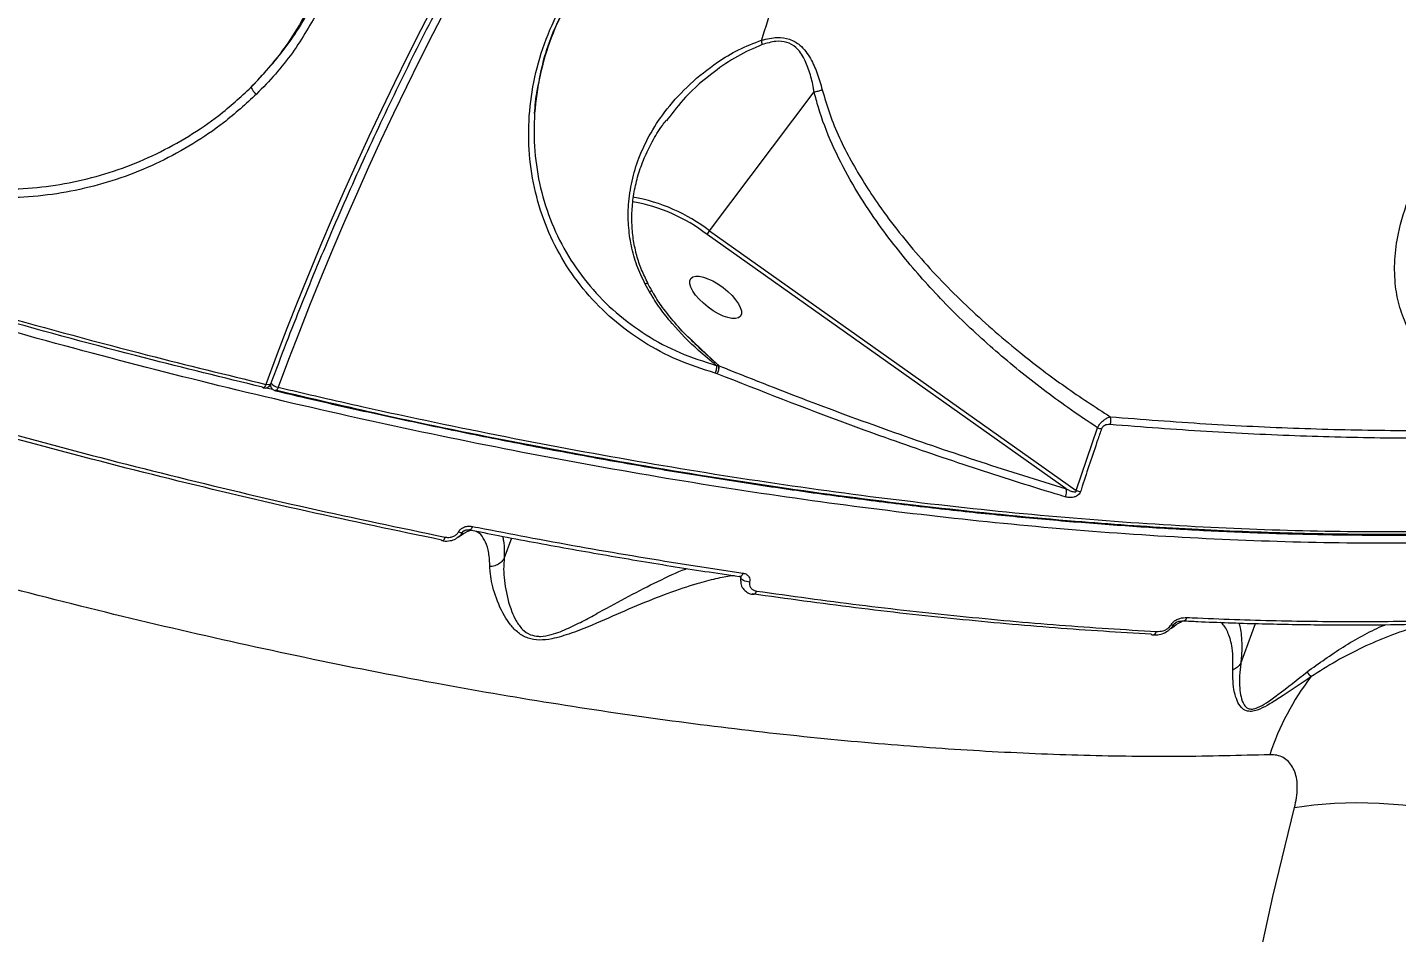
# Model space of a CAD drawing. Header units: millimetres. Extents: x -7151 to 6134, y -5040 to 5562.
# Drawn here: x -2718.5 to -2512.8, y -500.6 to -364.7 of the extents above; entities that cross this region are included whole.
import ezdxf

# ---------------------------------------------------------------- set-up
doc = ezdxf.new("R2010")
doc.units = ezdxf.units.MM
for name, color, linetype in [('DIKOM_ОБЪЕКТ', 7, 'Continuous'), ('DIKOM_РАЗМЕР_ЗОНА', 7, 'Continuous'), ('DIKOM_РАЗМЕР_ОБЪЕКТА', 7, 'Continuous')]:
    doc.layers.add(name, color=color, linetype=linetype)
doc.styles.add('style1', font='arial.ttf', dxfattribs={"width": 0.8})
doc.dimstyles.new('1-50', dxfattribs={"dimtxt": 300, "dimasz": 200, "dimexe": 100, "dimexo": 0, "dimgap": 100, "dimtad": 1, "dimtxsty": 'style1', "dimcen": 200, "dimclrd": 7, "dimclre": 7, "dimclrt": 7, "dimadec": 1, "dimazin": 2, "dimtfac": 1, "dimtmove": 0, "dimatfit": 2, "dimfxl": 0, "dimlwd": 25, "dimlwe": 18, "dimarcsym": 0})

# ---------------------------------------------------------------- blocks, each defined once
blk = doc.blocks.new('*D0')
at = {"layer": 'Defpoints', "color": 0, "transparency": 16777216}
for p in [(4133.55, 168.74), (-4567.47, -1241.13), (4133.55, -4153.12)]:
    blk.add_point(p, dxfattribs=at)
at = {"layer": 'DIKOM_РАЗМЕР_ОБЪЕКТА', "color": 7, "lineweight": 18, "transparency": 16777216}
for p, q in [((4133.55, 168.74), (4133.55, -4253.12)), ((-4567.47, -1241.13), (-4567.47, -4253.12))]:
    blk.add_line(p, q, dxfattribs=at)
at = {"layer": 'DIKOM_РАЗМЕР_ОБЪЕКТА', "color": 7, "lineweight": 25, "transparency": 16777216}
blk.add_line((-4367.47, -4153.12), (3933.55, -4153.12), dxfattribs=at)
at = {"layer": 'DIKOM_РАЗМЕР_ОБЪЕКТА', "color": 7, "transparency": 16777216}
for points in [[(-4367.47, -4119.79), (-4367.47, -4186.45), (-4567.47, -4153.12)], [(3933.55, -4119.79), (3933.55, -4186.45), (4133.55, -4153.12)]]:
    blk.add_solid(points, dxfattribs=at)
at = {"layer": 'DIKOM_РАЗМЕР_ОБЪЕКТА', "color": 7, "transparency": 16777216, "insert": (150.61, -3899.95), "char_height": 300, "attachment_point": 5, "style": 'style1'}
blk.add_mtext('8700', dxfattribs=at)
blk = doc.blocks.new('*D1')
at = {"layer": 'Defpoints', "color": 0, "transparency": 16777216}
for p in [(-2392.45, 3674.75), (-6010.84, -1738.88), (-3202.89, -1738.88)]:
    blk.add_point(p, dxfattribs=at)
at = {"layer": 'DIKOM_РАЗМЕР_ОБЪЕКТА', "color": 7, "lineweight": 18, "transparency": 16777216}
for p, q in [((-2392.45, 3674.75), (-6110.84, 3674.75)), ((-3202.89, -1738.88), (-6110.84, -1738.88))]:
    blk.add_line(p, q, dxfattribs=at)
at = {"layer": 'DIKOM_РАЗМЕР_ОБЪЕКТА', "color": 7, "lineweight": 25, "transparency": 16777216}
blk.add_line((-6010.84, 3474.75), (-6010.84, -1538.88), dxfattribs=at)
at = {"layer": 'DIKOM_РАЗМЕР_ОБЪЕКТА', "color": 7, "transparency": 16777216}
for points in [[(-6044.18, 3474.75), (-5977.51, 3474.75), (-6010.84, 3674.75)], [(-6044.18, -1538.88), (-5977.51, -1538.88), (-6010.84, -1738.88)]]:
    blk.add_solid(points, dxfattribs=at)
at = {"layer": 'DIKOM_РАЗМЕР_ОБЪЕКТА', "color": 7, "transparency": 16777216, "insert": (-6264.01, 967.94), "char_height": 300, "attachment_point": 5, "rotation": 90, "style": 'style1'}
blk.add_mtext('5400', dxfattribs=at)
blk = doc.blocks.new('*D3')
at = {"layer": 'Defpoints', "color": 0, "transparency": 16777216}
for p in [(6133.55, 253.24), (-5802.46, -2467.19), (6133.55, -4939.78)]:
    blk.add_point(p, dxfattribs=at)
at = {"layer": 'DIKOM_РАЗМЕР_ЗОНА', "color": 7, "lineweight": 18, "transparency": 16777216}
for p, q in [((6133.55, 253.24), (6133.55, -5039.78)), ((-5802.46, -2467.19), (-5802.46, -5039.78))]:
    blk.add_line(p, q, dxfattribs=at)
at = {"layer": 'DIKOM_РАЗМЕР_ЗОНА', "color": 7, "lineweight": 25, "transparency": 16777216}
blk.add_line((-5602.46, -4939.78), (5933.55, -4939.78), dxfattribs=at)
at = {"layer": 'DIKOM_РАЗМЕР_ЗОНА', "color": 7, "transparency": 16777216}
for points in [[(-5602.46, -4906.44), (-5602.46, -4973.11), (-5802.46, -4939.78)], [(5933.55, -4906.44), (5933.55, -4973.11), (6133.55, -4939.78)]]:
    blk.add_solid(points, dxfattribs=at)
at = {"layer": 'DIKOM_РАЗМЕР_ЗОНА', "color": 7, "transparency": 16777216, "insert": (186.61, -4686.61), "char_height": 300, "attachment_point": 5, "style": 'style1'}
blk.add_mtext('11950', dxfattribs=at)

msp = doc.modelspace()

# ---------------------------------------------------------------- linework, layer by layer
at = {"layer": 'DIKOM_ОБЪЕКТ', "color": 7, "linetype": 'Continuous', "lineweight": 15}
for p, q in [((-2616.061, -395.232), (-2600.343, -374.391)), ((-2622.358, -378.507), (-2622.546, -378.736)), ((-2562.508, -433.958), (-2616.427, -395.783)), ((-2616.061, -395.232), (-2560.956, -434.245)), ((-2625.071, -404.413), (-2625.718, -403.242)), ((-2619.337, -411.103), (-2614.651, -415.499)), ((-2615.556, -414.678), (-2614.679, -415.479)), ((-2615.044, -415.455), (-2614.679, -415.479)), ((-2614.679, -415.479), (-2614.651, -415.499)), ((-2614.931, -416.7), (-2615.227, -416.597)), ((-2614.892, -416.716), (-2614.931, -416.7)), ((-2682.659, -418.808), (-2681.682, -419.033)), ((-2682.053, -418.386), (-2681.953, -418.648)), ((-2560.956, -434.245), (-2557.786, -424.806)), ((-2652.847, -440.223), (-2653.164, -440.489)), ((-2646.908, -444.417), (-2645.772, -441.354)), ((-2611.524, -447.148), (-2611.533, -447.146)), ((-2611.377, -447.789), (-2611.365, -447.316)), ((-2611.365, -447.316), (-2611.366, -447.246)), ((-2609.499, -449.838), (-2609.578, -449.813)), ((-2545.959, -454.032), (-2546.366, -454.377)), ((-2536.262, -460.177), (-2534.044, -454.195))]:
    msp.add_line(p, q, dxfattribs=at)
at = {"layer": 'DIKOM_ОБЪЕКТ', "color": 7, "linetype": 'Continuous', "lineweight": 15, "flags": 128}
for points in [[(-2682.716, -418.292), (-2682.782, -418.453), (-2682.852, -418.591), (-2682.923, -418.7), (-2682.992, -418.777), (-2683.058, -418.818), (-2683.114, -418.822)], [(-2681.945, -418.199), (-2681.958, -418.224), (-2682.014, -418.281), (-2682.105, -418.32), (-2682.226, -418.341), (-2682.372, -418.344), (-2682.537, -418.327), (-2682.716, -418.292)], [(-2681.249, -419.265), (-2681.252, -419.264), (-2681.257, -419.262)], [(-2680.849, -418.735), (-2680.914, -418.896), (-2680.985, -419.033), (-2681.056, -419.143), (-2681.126, -419.219), (-2681.192, -419.26), (-2681.249, -419.265)], [(-2651.675, -439.616), (-2651.742, -439.777), (-2651.817, -439.913), (-2651.896, -440.021), (-2651.976, -440.095), (-2652.054, -440.133), (-2652.121, -440.136)], [(-2656.311, -441.664), (-2656.256, -441.722), (-2656.202, -441.746)], [(-2656.202, -441.746), (-2656.192, -441.747), (-2656.122, -441.738), (-2656.047, -441.694), (-2655.972, -441.618), (-2655.897, -441.511), (-2655.827, -441.379), (-2655.762, -441.225)], [(-2611.023, -446.636), (-2611.093, -446.797), (-2611.173, -446.933), (-2611.261, -447.039), (-2611.353, -447.112), (-2611.446, -447.148), (-2611.524, -447.148)], [(-2610.03, -447.961), (-2610.261, -447.949), (-2610.499, -447.909), (-2610.731, -447.844), (-2610.942, -447.758), (-2611.12, -447.656), (-2611.255, -447.544), (-2611.338, -447.428), (-2611.365, -447.316)], [(-2609.005, -449.325), (-2609.072, -449.478), (-2609.148, -449.61), (-2609.232, -449.715), (-2609.32, -449.789), (-2609.41, -449.831), (-2609.498, -449.838), (-2609.499, -449.838)], [(-2528.16, -481.829), (-2525.269, -481.4), (-2522.169, -481.142), (-2518.886, -481.057), (-2515.451, -481.146), (-2511.895, -481.407), (-2508.251, -481.839), (-2504.552, -482.437), (-2500.832, -483.197), (-2497.124, -484.11), (-2493.463, -485.17), (-2489.881, -486.365), (-2486.412, -487.686), (-2483.086, -489.12), (-2479.935, -490.654), (-2476.987, -492.274)], [(-2543.637, -666.624), (-2544.704, -653.742), (-2545.437, -640.781), (-2545.835, -627.75), (-2545.897, -614.656), (-2545.623, -601.506), (-2545.015, -588.306), (-2544.072, -575.066), (-2542.794, -561.791), (-2541.183, -548.489), (-2539.239, -535.167), (-2536.963, -521.833), (-2534.357, -508.493), (-2531.422, -495.156), (-2528.16, -481.829)]]:
    msp.add_lwpolyline(points, dxfattribs=at)
at = {"layer": 'DIKOM_ОБЪЕКТ', "color": 7, "linetype": 'Continuous', "lineweight": 15}
for centre, radius, start, end in [((-2226.365, -586.385), 486.325, 126.17356, 159.77919), ((-2225.726, -586.431), 485.035, 126.17965, 159.77297), ((-2515.08, -393.418), 96.925, 157.24024, 163.95696), ((-2612.131, -367.379), 3.971, 1.12366, 10.8396), ((-2682.546, -372.615), 2.632, 204.52597, 233.41424), ((-2632.347, -416.646), 26.903, 52.7453, 79.75943), ((-2632.109, -416.288), 25.814, 52.59154, 79.84254), ((-2612.431, -398.04), 4.589, 142.27458, 150.54562), ((-2624.712, -404.953), 0.649, 86.95614, 123.63185), ((-2616.151, -415.812), 1.51, 323.96225, 12.73504), ((-2616.16, -415.833), 1.545, 325.11521, 12.46085), ((-2683.071, -418.694), 0.135, 190.66356, 251.77839), ((-2682.882, -417.85), 1, 256.6048, 339.5514), ((-2681.226, -418.37), 0.779, 176.90535, 200.88854), ((-2681.019, -418.291), 1, 200.87656, 230.81546), ((-2680.589, -417.06), 1.695, 216.54692, 261.17513), ((-2681.019, -418.291), 1, 230.81546, 256.71656), ((-2557.403, -423.732), 1.639, 338.61116, 20.31136), ((-2557.021, -422.837), 2.112, 248.74501, 266.40189), ((-2563.768, -434.469), 1.36, 328.44304, 22.05719), ((-2560.232, -432.235), 2.137, 250.17596, 267.74104), ((-2653.409, -439.743), 0.785, 242.91875, 288.12719), ((-2546.554, -453.881), 0.531, 251.34314, 290.75467), ((-2544.967, -453.155), 0.637, 274.94831, 348.65519), ((-2549.458, -455.519), 0.387, 229.71254, 266.75684), ((-2549.564, -455.261), 0.65, 277.4701, 348.10223), ((-2494.29, -486.335), 39.623, 142.46375, 161.68691), ((-2517.009, -454.765), 11.441, 215.73957, 220.49158)]:
    msp.add_arc(centre, radius, start, end, dxfattribs=at)
msp.add_ellipse((-2615.141, -405.236), major_axis=(-3.718, 2.823), ratio=0.396969, dxfattribs=at)
for points, knots in [([(-3150.008, -110.543), (-3150.021, -111.425), (-3150.081, -115.361), (-3148.929, -122.738), (-3146.561, -132.635), (-3142.857, -142.967), (-3137.895, -153.678), (-3131.632, -164.75), (-3124.209, -175.935), (-3115.684, -187.194), (-3106.127, -198.485), (-3095.385, -209.992), (-3083.444, -221.682), (-3070.317, -233.52), (-3056.458, -245.106), (-3041.977, -256.405), (-3026.992, -267.387), (-3011.084, -278.37), (-2994.269, -289.315), (-2976.58, -300.188), (-2958.157, -310.894), (-2939.042, -321.398), (-2919.292, -331.667), (-2898.835, -341.729), (-2877.713, -351.541), (-2855.985, -361.061), (-2834.129, -370.08), (-2812.224, -378.578), (-2790.347, -386.549), (-2768.141, -394.121), (-2745.671, -401.254), (-2723.013, -407.898), (-2701.995, -413.591), (-2688.627, -416.85), (-2682.716, -418.292)], [0, 0, 0, 0, 0.0092133, 0.0411392, 0.0730895, 0.1050153, 0.1378682, 0.170748, 0.2036013, 0.2355268, 0.2674773, 0.2994029, 0.3322563, 0.365136, 0.397989, 0.4287655, 0.4595636, 0.4903396, 0.5219437, 0.5535714, 0.5851752, 0.6171011, 0.6490516, 0.6809773, 0.7138302, 0.7467104, 0.7795634, 0.8114894, 0.8434397, 0.8753658, 0.9082187, 0.9410987, 0.9739518, 1, 1, 1, 1]), ([(-2683.204, -418.719), (-2689.102, -417.281), (-2702.315, -414.06), (-2723.052, -408.443), (-2745.335, -401.912), (-2767.679, -394.833), (-2789.976, -387.254), (-2812.124, -379.204), (-2834.05, -370.707), (-2855.714, -361.766), (-2877.085, -352.406), (-2898.099, -342.659), (-2918.659, -332.572), (-2938.668, -322.19), (-2957.822, -311.675), (-2976.1, -301.051), (-2993.518, -290.349), (-3010.26, -279.466), (-3026.256, -268.45), (-3041.435, -257.35), (-3055.928, -246.053), (-3069.657, -234.574), (-3082.572, -222.932), (-3094.476, -211.305), (-3105.303, -199.751), (-3115.043, -188.314), (-3123.498, -177.062), (-3128.897, -169.259), (-3131.135, -165.281), (-3131.339, -164.918)], [0, 0, 0, 0, 0.0313117, 0.0701509, 0.1091132, 0.1481378, 0.1871616, 0.2261238, 0.2649637, 0.303803, 0.3427656, 0.38179, 0.4208145, 0.4597761, 0.4986159, 0.5360237, 0.5735412, 0.6111143, 0.6486878, 0.6862052, 0.7236128, 0.7624525, 0.8014144, 0.8404387, 0.879463, 0.9184249, 0.9572645, 0.9961041, 1, 1, 1, 1]), ([(-2448.126, -436.559), (-2450.938, -437.058), (-2458.511, -438.404), (-2471.612, -440.08), (-2487.595, -441.425), (-2504.567, -442.134), (-2522.494, -442.19), (-2541.34, -441.573), (-2560.69, -440.297), (-2580.464, -438.382), (-2600.577, -435.861), (-2621.357, -432.694), (-2642.759, -428.863), (-2664.721, -424.367), (-2686.763, -419.303), (-2708.803, -413.702), (-2730.768, -407.608), (-2753.015, -400.919), (-2775.478, -393.635), (-2798.082, -385.765), (-2820.329, -377.485), (-2842.151, -368.831), (-2863.492, -359.849), (-2884.698, -350.393), (-2905.69, -340.476), (-2926.386, -330.121), (-2946.331, -319.557), (-2965.475, -308.825), (-2983.785, -297.969), (-3001.56, -286.812), (-3018.713, -275.38), (-3035.168, -263.707), (-3049.91, -252.545), (-3063.05, -241.94), (-3074.721, -231.922), (-3085.683, -221.874), (-3095.894, -211.825), (-3105.249, -201.883), (-3113.705, -192.095), (-3120.533, -183.478), (-3124.338, -178.133), (-3125.888, -175.957)], [0, 0, 0, 0, 0.0156522, 0.0421682, 0.0687045, 0.0952202, 0.1225061, 0.1498144, 0.1771005, 0.2036164, 0.230153, 0.2566688, 0.2839545, 0.311263, 0.3385492, 0.3650648, 0.3916015, 0.4181172, 0.4454031, 0.4727116, 0.4999978, 0.5265133, 0.5530497, 0.5795656, 0.6068517, 0.6341601, 0.661446, 0.6879619, 0.714498, 0.7410141, 0.7683001, 0.7956085, 0.8228944, 0.8459723, 0.8690777, 0.8921826, 0.9155067, 0.9388307, 0.961564, 0.9843488, 1, 1, 1, 1]), ([(-2681.945, -418.199), (-2681.169, -416.142), (-2678.916, -410.171), (-2674.973, -400.39), (-2670.026, -388.906), (-2664.801, -377.57), (-2659.305, -366.387), (-2653.54, -355.363), (-2647.508, -344.504), (-2641.215, -333.815), (-2634.662, -323.303), (-2627.854, -312.974), (-2620.795, -302.832), (-2613.486, -292.884), (-2605.935, -283.135), (-2598.143, -273.59), (-2590.116, -264.255), (-2581.857, -255.134), (-2573.372, -246.232), (-2564.664, -237.555), (-2555.739, -229.107), (-2546.602, -220.893), (-2537.257, -212.916), (-2527.707, -205.185), (-2519.546, -198.9), (-2514.542, -195.229), (-2512.842, -193.981)], [0, 0, 0, 0, 0.0228188, 0.0662175, 0.1096179, 0.1530175, 0.1964183, 0.2398188, 0.2832198, 0.3266209, 0.3700228, 0.4134242, 0.4568261, 0.5002287, 0.5436304, 0.5870331, 0.6304356, 0.6738387, 0.717242, 0.7606448, 0.8040475, 0.8474509, 0.890855, 0.9342582, 0.9776609, 1, 1, 1, 1]), ([(-2531.907, -473.885), (-2536.425, -474.01), (-2545.468, -474.258), (-2559.731, -474.064), (-2574.457, -473.457), (-2589.869, -472.381), (-2605.948, -470.822), (-2622.679, -468.763), (-2639.795, -466.231), (-2657.83, -463.133), (-2676.803, -459.405), (-2696.702, -455.001), (-2716.866, -450.055), (-2737.2, -444.593), (-2757.609, -438.637), (-2778.008, -432.208), (-2798.359, -425.308), (-2818.632, -417.958), (-2838.784, -410.179), (-2858.723, -402.005), (-2878.353, -393.475), (-2897.595, -384.617), (-2916.409, -375.442), (-2934.773, -365.971), (-2952.648, -356.228), (-2969.953, -346.259), (-2986.604, -336.11), (-3002.839, -325.619), (-3018.566, -314.799), (-3033.706, -303.676), (-3047.942, -292.471), (-3061.183, -281.224), (-3073.491, -269.967), (-3080.783, -262.51), (-3084.427, -258.784)], [0, 0, 0, 0, 0.0277667, 0.0555666, 0.0833664, 0.1111325, 0.1400378, 0.1689802, 0.1979227, 0.2268279, 0.2586376, 0.2905484, 0.32251, 0.3544717, 0.3863824, 0.4181915, 0.4498956, 0.4816999, 0.5135555, 0.5454109, 0.5772155, 0.6089191, 0.6405476, 0.6722757, 0.7040553, 0.7358346, 0.7675629, 0.7991909, 0.8325938, 0.8660264, 0.8994296, 0.9329429, 0.9664863, 1, 1, 1, 1]), ([(-2675.762, -360.796), (-2676.591, -362.363), (-2678.221, -365.445), (-2681.312, -369.782), (-2683.727, -372.394), (-2684.941, -373.708)], [0, 0, 0, 0, 0.339536, 0.6677526, 1, 1, 1, 1]), ([(-2684.941, -373.708), (-2683.148, -371.781), (-2680.431, -368.863), (-2677.507, -364.529), (-2676.269, -362.236), (-2675.65, -361.09)], [0, 0, 0, 0, 0.49281, 0.7463995, 1, 1, 1, 1]), ([(-2674.641, -361.863), (-2675.92, -364.12), (-2677.858, -367.539), (-2681.229, -371.751), (-2683.153, -373.736), (-2684.115, -374.729)], [0, 0, 0, 0, 0.4927565, 0.7463671, 1, 1, 1, 1]), ([(-2615.227, -416.597), (-2617.119, -415.996), (-2620.901, -414.793), (-2626.047, -412.029), (-2630.685, -408.621), (-2634.703, -404.568), (-2638.026, -399.965), (-2640.587, -394.905), (-2642.339, -389.488), (-2643.241, -383.818), (-2643.277, -378.013), (-2642.428, -372.189), (-2640.777, -366.423), (-2638.977, -362.748), (-2638.076, -360.909)], [0, 0, 0, 0, 0.0836216, 0.1671687, 0.2504171, 0.3338537, 0.4173037, 0.5004893, 0.5837393, 0.6671387, 0.7504579, 0.833397, 0.9166297, 1, 1, 1, 1]), ([(-2637.356, -360.799), (-2638.242, -362.607), (-2640.008, -366.212), (-2641.633, -371.871), (-2642.473, -377.588), (-2642.445, -383.281), (-2641.569, -388.845), (-2639.864, -394.158), (-2637.364, -399.125), (-2634.115, -403.642), (-2630.191, -407.62), (-2625.648, -410.967), (-2620.609, -413.682), (-2616.9, -414.864), (-2615.044, -415.455)], [0, 0, 0, 0, 0.0835784, 0.1666536, 0.2497524, 0.3333305, 0.4162595, 0.4997988, 0.5830084, 0.6660828, 0.7497725, 0.8327862, 0.9162909, 1, 1, 1, 1]), ([(-2641.747, -373.237), (-2641.557, -372.241), (-2641.081, -369.749), (-2639.728, -365.596), (-2638.231, -362.55), (-2637.44, -360.94)], [0, 0, 0, 0, 0.2389177, 0.5977383, 1, 1, 1, 1]), ([(-2625.718, -403.242), (-2626.16, -402.321), (-2627.057, -400.454), (-2627.871, -397.466), (-2628.294, -394.394), (-2628.283, -391.135), (-2627.781, -387.743), (-2626.677, -384.11), (-2624.928, -380.456), (-2622.374, -376.702), (-2619.044, -373.105), (-2615.357, -370.19), (-2611.721, -367.957), (-2609.401, -367.076), (-2608.231, -366.632)], [0, 0, 0, 0, 0.063795, 0.129338, 0.1956917, 0.2634235, 0.3422585, 0.4227056, 0.5170751, 0.6134018, 0.7254014, 0.8400004, 0.9193162, 1, 1, 1, 1]), ([(-2608.16, -367.301), (-2609.413, -367.846), (-2611.949, -368.951), (-2615.822, -371.645), (-2619.467, -374.74), (-2621.492, -377.378), (-2622.358, -378.507)], [0, 0, 0, 0, 0.2214944, 0.4483258, 0.7640971, 1, 1, 1, 1]), ([(-2608.231, -366.632), (-2607.447, -366.443), (-2606.021, -366.1), (-2603.985, -366.377), (-2602.194, -367.441), (-2600.858, -369.291), (-2599.84, -371.608), (-2599.367, -373.245), (-2599.128, -374.072)], [0, 0, 0, 0, 0.1672541, 0.3043334, 0.4416816, 0.6370376, 0.8167263, 1, 1, 1, 1]), ([(-2600.336, -374.387), (-2600.336, -374.385), (-2600.384, -374.208), (-2600.525, -373.247), (-2600.963, -371.547), (-2601.742, -369.422), (-2602.858, -367.755), (-2604.408, -366.855), (-2606.221, -366.712), (-2607.468, -367.091), (-2608.16, -367.301)], [0, 0, 0, 0, 0.0002746, 0.0414526, 0.224296, 0.4065807, 0.584999, 0.712496, 0.8404632, 1, 1, 1, 1]), ([(-2511.182, -409.799), (-2511.605, -408.794), (-2512.453, -406.783), (-2513.115, -403.323), (-2513.215, -399.574), (-2512.585, -395.006), (-2511.009, -390.011), (-2508.333, -384.708), (-2504.915, -379.722), (-2501.685, -376.242), (-2499.146, -374.121), (-2497.441, -372.965), (-2495.682, -372.155), (-2494.02, -372.009), (-2492.546, -372.65), (-2491.385, -374.202), (-2490.445, -376.432), (-2489.648, -379.179), (-2488.888, -382.338), (-2488.403, -384.756), (-2488.161, -385.965)], [0, 0, 0, 0, 0.0482045, 0.0964653, 0.1564816, 0.2165951, 0.3050921, 0.3937412, 0.4869549, 0.5799875, 0.6113394, 0.6426252, 0.6797828, 0.7100236, 0.7402865, 0.7862496, 0.8340975, 0.8820757, 0.9410319, 1, 1, 1, 1]), ([(-2736.868, -386.894), (-2735.099, -387.358), (-2731.555, -388.287), (-2726.063, -388.948), (-2720.525, -389.07), (-2714.993, -388.578), (-2709.54, -387.522), (-2704.219, -385.912), (-2699.1, -383.757), (-2694.251, -381.096), (-2689.416, -377.815), (-2686.515, -375.153), (-2684.941, -373.708)], [0, 0, 0, 0, 0.09776816, 0.19585716, 0.29363043, 0.39146015, 0.48959874, 0.58742953, 0.68589928, 0.78468169, 0.88315815, 1, 1, 1, 1]), ([(-2642.331, -377.626), (-2642.246, -376.485), (-2642.137, -375.026), (-2641.816, -373.557), (-2641.747, -373.237)], [0, 0, 0, 0, 0.781966, 1, 1, 1, 1]), ([(-2600.336, -374.387), (-2600.13, -374.349), (-2599.752, -374.28), (-2599.346, -374.154), (-2599.159, -374.084), (-2599.128, -374.072)], [0, 0, 0, 0, 0.4995537, 0.9158552, 1, 1, 1, 1]), ([(-2599.128, -374.072), (-2598.772, -375.282), (-2597.698, -378.941), (-2594.915, -384.811), (-2590.31, -392.121), (-2584.368, -399.574), (-2577.114, -407.006), (-2569.791, -413.318), (-2562.696, -418.711), (-2558.143, -421.679), (-2555.867, -423.163)], [0, 0, 0, 0, 0.0588106, 0.1777217, 0.2968171, 0.4509469, 0.605621, 0.7600414, 0.8800172, 1, 1, 1, 1]), ([(-2684.115, -374.729), (-2685.722, -376.201), (-2688.685, -378.914), (-2693.623, -382.256), (-2698.574, -384.965), (-2703.803, -387.159), (-2709.239, -388.797), (-2714.811, -389.869), (-2720.463, -390.366), (-2726.122, -390.238), (-2731.735, -389.56), (-2735.357, -388.609), (-2737.165, -388.135)], [0, 0, 0, 0, 0.1166806, 0.2150872, 0.3137997, 0.4121984, 0.5100648, 0.6082297, 0.7060867, 0.8039528, 0.902139, 1, 1, 1, 1]), ([(-2600.343, -374.391), (-2600.342, -374.39), (-2600.341, -374.388), (-2600.338, -374.387), (-2600.337, -374.387), (-2600.336, -374.387)], [0, 0, 0, 0, 0.44206341, 0.82764141, 1, 1, 1, 1]), ([(-2557.786, -424.806), (-2559.272, -423.81), (-2563.303, -421.109), (-2569.607, -416.315), (-2576.545, -410.312), (-2582.989, -403.837), (-2588.001, -397.909), (-2591.953, -392.472), (-2595, -387.63), (-2597.723, -382.293), (-2599.443, -377.834), (-2600.14, -375.169), (-2600.343, -374.391)], [0, 0, 0, 0, 0.0783326, 0.21259213, 0.34726501, 0.48179306, 0.61584858, 0.69166574, 0.78207119, 0.87261942, 0.962813, 1, 1, 1, 1]), ([(-2625.303, -403.124), (-2625.639, -402.449), (-2626.317, -401.087), (-2627.029, -398.933), (-2627.512, -396.68), (-2627.746, -394.328), (-2627.717, -391.874), (-2627.408, -389.361), (-2626.807, -386.826), (-2625.904, -384.306), (-2624.679, -381.823), (-2623.564, -379.94), (-2622.775, -378.937), (-2622.586, -378.697)], [0, 0, 0, 0, 0.0822993, 0.1659701, 0.250389, 0.3406789, 0.4348963, 0.5336732, 0.636424, 0.7420623, 0.8505565, 0.964125, 1, 1, 1, 1]), ([(-2681.254, -419.25), (-2679.76, -419.606), (-2674.654, -420.823), (-2665.995, -422.753), (-2655.302, -425.038), (-2644.717, -427.164), (-2634.257, -429.137), (-2623.922, -430.956), (-2613.709, -432.622), (-2603.613, -434.135), (-2593.63, -435.497), (-2583.759, -436.708), (-2573.996, -437.768), (-2564.339, -438.678), (-2554.785, -439.436), (-2545.342, -440.043), (-2536.041, -440.496), (-2526.921, -440.793), (-2518.006, -440.932), (-2509.301, -440.914), (-2500.803, -440.74), (-2492.506, -440.409), (-2484.409, -439.922), (-2476.51, -439.278), (-2468.805, -438.478), (-2461.293, -437.521), (-2453.971, -436.405), (-2446.844, -435.132), (-2439.925, -433.704), (-2433.246, -432.126), (-2426.831, -430.402), (-2420.687, -428.536), (-2414.812, -426.527), (-2409.201, -424.374), (-2403.853, -422.076), (-2398.766, -419.634), (-2393.939, -417.046), (-2389.372, -414.312), (-2385.065, -411.43), (-2381.013, -408.401), (-2377.239, -405.226), (-2374.052, -402.26), (-2372.253, -400.295), (-2371.511, -399.485)], [0, 0, 0, 0, 0.0104062, 0.0355448, 0.0606914, 0.0857207, 0.1106359, 0.1354631, 0.1602326, 0.1849721, 0.2097095, 0.2344677, 0.259272, 0.2841492, 0.3091281, 0.3342378, 0.3594032, 0.384486, 0.4094462, 0.4343116, 0.4591106, 0.4838725, 0.5086249, 0.533392, 0.5581979, 0.583069, 0.6080341, 0.6331212, 0.6583094, 0.6834666, 0.7084851, 0.7333998, 0.7582376, 0.783027, 0.8077944, 0.8325661, 0.8573618, 0.8822054, 0.9071223, 0.9321389, 0.9572646, 0.9823701, 1, 1, 1, 1]), ([(-2680.849, -418.735), (-2676.593, -419.721), (-2665.129, -422.379), (-2646.657, -426.232), (-2625.578, -430.132), (-2604.691, -433.451), (-2584.074, -436.164), (-2563.808, -438.243), (-2544.338, -439.643), (-2525.714, -440.375), (-2507.963, -440.464), (-2490.796, -439.913), (-2474.3, -438.695), (-2458.55, -436.798), (-2443.892, -434.264), (-2430.352, -431.117), (-2417.928, -427.393), (-2406.416, -423.032), (-2395.909, -418.017), (-2386.42, -412.371), (-2378.338, -406.141), (-2373.352, -401.726), (-2371.401, -399.281), (-2371.344, -399.209)], [0, 0, 0, 0, 0.0296845, 0.0799694, 0.1302935, 0.1805783, 0.2323246, 0.2841121, 0.3358575, 0.3861424, 0.4364665, 0.4867516, 0.5384968, 0.5902852, 0.6420306, 0.6923148, 0.7426384, 0.7929228, 0.8446674, 0.8964547, 0.9482, 0.9984847, 1, 1, 1, 1]), ([(-2625.338, -403.141), (-2625.35, -403.132), (-2625.375, -403.112), (-2625.56, -403.178), (-2625.696, -403.233), (-2625.718, -403.242)], [0, 0, 0, 0, 0.4248738, 0.9074587, 1, 1, 1, 1]), ([(-2624.67, -404.299), (-2624.819, -404.047), (-2625.047, -403.664), (-2625.243, -403.263), (-2625.311, -403.125)], [0, 0, 0, 0, 0.657144, 1, 1, 1, 1]), ([(-2615.044, -415.455), (-2615.938, -414.717), (-2618.297, -412.772), (-2621.127, -409.887), (-2623.545, -406.892), (-2624.563, -405.239), (-2625.071, -404.413)], [0, 0, 0, 0, 0.2319346, 0.6115042, 0.8058703, 1, 1, 1, 1]), ([(-2618.095, -412.297), (-2618.395, -412.026), (-2619.523, -411.004), (-2621.22, -409.162), (-2623.026, -406.887), (-2624.148, -405.287), (-2624.59, -404.433), (-2624.66, -404.298)], [0, 0, 0, 0, 0.1166186, 0.43908, 0.7207599, 0.9556461, 1, 1, 1, 1]), ([(-2619.278, -411.166), (-2618.382, -412.035), (-2617.156, -413.223), (-2615.895, -414.37), (-2615.556, -414.678)], [0, 0, 0, 0, 0.73130294, 1, 1, 1, 1]), ([(-2615.044, -415.455), (-2615.031, -415.535), (-2615.005, -415.699), (-2615.033, -416.005), (-2615.105, -416.32), (-2615.187, -416.506), (-2615.227, -416.597)], [0, 0, 0, 0, 0.2436533, 0.4999999, 0.7562865, 1, 1, 1, 1]), ([(-2562.609, -435.18), (-2563.116, -435.028), (-2565.652, -434.263), (-2572.287, -432.205), (-2582.618, -428.798), (-2597.447, -423.57), (-2608.307, -419.303), (-2614.892, -416.716)], [0, 0, 0, 0, 0.0299897, 0.1499533, 0.3900673, 0.630187, 1, 1, 1, 1]), ([(-2614.651, -415.499), (-2610.218, -417.258), (-2601.353, -420.776), (-2588.236, -425.565), (-2575.251, -430.02), (-2566.755, -432.645), (-2562.508, -433.958)], [0, 0, 0, 0, 0.249269, 0.4985389, 0.7492702, 1, 1, 1, 1]), ([(-2681.256, -419.131), (-2675.921, -420.382), (-2663.38, -423.323), (-2643.936, -427.277), (-2622.756, -431.121), (-2601.795, -434.352), (-2581.124, -436.969), (-2562.37, -438.793), (-2545.467, -439.963), (-2530.31, -440.616), (-2515.61, -440.844), (-2501.24, -440.641), (-2487.244, -439.99), (-2473.684, -438.866), (-2460.691, -437.323), (-2452.583, -435.914), (-2448.531, -435.209)], [0, 0, 0, 0, 0.0592255, 0.1392293, 0.2191739, 0.3014393, 0.383772, 0.4660376, 0.5315967, 0.5972237, 0.6628515, 0.7284103, 0.7962699, 0.8642054, 0.9321406, 1, 1, 1, 1]), ([(-2656.311, -441.664), (-2663.062, -440.258), (-2676.564, -437.446), (-2697.199, -432.539), (-2718.059, -427.173), (-2732.108, -423.155), (-2739.132, -421.145)], [0, 0, 0, 0, 0.2485967, 0.4971946, 0.7485939, 1, 1, 1, 1]), ([(-2738.769, -420.667), (-2731.807, -422.658), (-2717.884, -426.641), (-2697.053, -432.007), (-2676.291, -436.95), (-2662.605, -439.8), (-2655.762, -441.225)], [0, 0, 0, 0, 0.2485998, 0.4971927, 0.7485951, 1, 1, 1, 1]), ([(-2557.786, -424.806), (-2557.695, -424.648), (-2557.513, -424.333), (-2557.112, -423.894), (-2556.658, -423.525), (-2556.228, -423.28), (-2555.971, -423.197), (-2555.867, -423.163)], [0, 0, 0, 0, 0.2022146, 0.404277, 0.6105321, 0.8410523, 1, 1, 1, 1]), ([(-2555.867, -423.163), (-2551.052, -423.535), (-2541.423, -424.278), (-2527.401, -424.933), (-2513.676, -425.277), (-2504.861, -425.193), (-2500.453, -425.152)], [0, 0, 0, 0, 0.2491193, 0.4982402, 0.7491193, 1, 1, 1, 1]), ([(-2557.153, -424.945), (-2557.354, -425.518), (-2558.356, -428.382), (-2559.407, -431.526), (-2560.231, -434.105), (-2560.316, -434.37)], [0, 0, 0, 0, 0.1831722, 0.9158818, 1, 1, 1, 1]), ([(-2555.878, -424.33), (-2556.025, -424.327), (-2556.285, -424.322), (-2556.645, -424.43), (-2556.896, -424.582), (-2557.068, -424.756), (-2557.125, -424.882), (-2557.153, -424.945)], [0, 0, 0, 0, 0.319663, 0.561844, 0.7279489, 0.8640711, 1, 1, 1, 1]), ([(-2500.386, -426.314), (-2504.768, -426.357), (-2513.533, -426.442), (-2527.241, -426.103), (-2541.312, -425.451), (-2551.022, -424.704), (-2555.878, -424.33)], [0, 0, 0, 0, 0.2491178, 0.4982401, 0.7491185, 1, 1, 1, 1]), ([(-2562.508, -433.958), (-2562.343, -434.045), (-2562.019, -434.217), (-2561.581, -434.385), (-2561.256, -434.452), (-2561.088, -434.442), (-2561.013, -434.408), (-2560.983, -434.382), (-2560.964, -434.35), (-2560.95, -434.307), (-2560.954, -434.268), (-2560.956, -434.245)], [0, 0, 0, 0, 0.3170722, 0.6270965, 0.7914159, 0.8705301, 0.8978944, 0.9255927, 0.9332632, 0.9603622, 1, 1, 1, 1]), ([(-2560.316, -434.37), (-2560.355, -434.464), (-2560.432, -434.653), (-2560.654, -434.895), (-2560.965, -435.107), (-2561.44, -435.277), (-2562.027, -435.317), (-2562.419, -435.225), (-2562.609, -435.18)], [0, 0, 0, 0, 0.1098701, 0.2200681, 0.3257581, 0.492495, 0.7536688, 1, 1, 1, 1]), ([(-2653.833, -441.258), (-2653.629, -441.104), (-2653.102, -440.707), (-2652.451, -440.363), (-2651.944, -440.166), (-2651.735, -440.161), (-2651.771, -440.155), (-2651.778, -440.153)], [0, 0, 0, 0, 0.1657587, 0.4284506, 0.6830727, 0.9319064, 1, 1, 1, 1]), ([(-2653.766, -440.442), (-2653.749, -440.412), (-2653.664, -440.261), (-2653.426, -439.998), (-2652.972, -439.723), (-2652.354, -439.547), (-2651.916, -439.592), (-2651.675, -439.616)], [0, 0, 0, 0, 0.0440169, 0.2244992, 0.4337908, 0.6875209, 1, 1, 1, 1]), ([(-2653.029, -440.334), (-2653.024, -440.329), (-2652.989, -440.296), (-2652.888, -440.234), (-2652.705, -440.156), (-2652.441, -440.106), (-2652.23, -440.109), (-2652.128, -440.135), (-2652.121, -440.137)], [0, 0, 0, 0, 0.0230038, 0.1522727, 0.331846, 0.6016196, 0.9697805, 1, 1, 1, 1]), ([(-2652.13, -440.117), (-2650.671, -440.409), (-2645.697, -441.404), (-2637.299, -442.949), (-2626.962, -444.742), (-2618.372, -446.135), (-2613.27, -446.877), (-2611.532, -447.129)], [0, 0, 0, 0, 0.10579627, 0.36080355, 0.61523358, 0.86885723, 1, 1, 1, 1]), ([(-2651.675, -439.616), (-2651.067, -439.736), (-2648.026, -440.334), (-2639.655, -441.929), (-2626.64, -444.248), (-2616.232, -445.84), (-2611.023, -446.636)], [0, 0, 0, 0, 0.0441428, 0.220717, 0.6100138, 1, 1, 1, 1]), ([(-2656.199, -441.733), (-2656.13, -441.75), (-2655.747, -441.846), (-2655.047, -441.792), (-2654.294, -441.583), (-2653.959, -441.313), (-2653.85, -441.225)], [0, 0, 0, 0, 0.0878096, 0.4887474, 0.833016, 1, 1, 1, 1]), ([(-2655.762, -441.225), (-2655.519, -441.251), (-2655.095, -441.295), (-2654.502, -441.121), (-2654.078, -440.857), (-2653.86, -440.607), (-2653.78, -440.466), (-2653.766, -440.442)], [0, 0, 0, 0, 0.3276088, 0.5738551, 0.7796691, 0.9627171, 1, 1, 1, 1]), ([(-2653.164, -440.489), (-2653.187, -440.528), (-2653.319, -440.762), (-2653.528, -441.047), (-2653.788, -441.2), (-2653.848, -441.235)], [0, 0, 0, 0, 0.1363587, 0.8033281, 1, 1, 1, 1]), ([(-2653.03, -440.333), (-2653.058, -440.358), (-2653.099, -440.396), (-2653.142, -440.451), (-2653.158, -440.478), (-2653.164, -440.489)], [0, 0, 0, 0, 0.5489271, 0.8219549, 1, 1, 1, 1]), ([(-2649.057, -445.644), (-2649.069, -445.301), (-2649.108, -444.178), (-2649.387, -442.647), (-2650.005, -441.289), (-2650.789, -440.428), (-2651.489, -440.291), (-2651.801, -440.23)], [0, 0, 0, 0, 0.10390052, 0.3391352, 0.57518312, 0.81063747, 1, 1, 1, 1]), ([(-2647.168, -441.095), (-2647.11, -441.32), (-2646.948, -441.941), (-2646.875, -443.081), (-2646.899, -444.058), (-2646.908, -444.417)], [0, 0, 0, 0, 0.264754, 0.7300298, 1, 1, 1, 1]), ([(-2646.913, -444.427), (-2647.064, -444.641), (-2647.367, -445.067), (-2648.086, -445.485), (-2648.681, -445.629), (-2649.007, -445.642), (-2649.057, -445.644)], [0, 0, 0, 0, 0.3156815, 0.6314275, 0.9437366, 1, 1, 1, 1]), ([(-2612.303, -447.016), (-2612.461, -447.027), (-2613.211, -447.078), (-2615.097, -447.447), (-2618.257, -448.268), (-2622.269, -449.631), (-2626.97, -451.483), (-2631.784, -453.634), (-2636.048, -455.428), (-2639.382, -456.492), (-2641.629, -456.76), (-2643.418, -456.461), (-2644.881, -455.595), (-2646.01, -454.407), (-2647.344, -452.321), (-2648.512, -449.493), (-2648.986, -447.052), (-2649.045, -445.884), (-2649.057, -445.644)], [0, 0, 0, 0, 0.0184747, 0.0873412, 0.156312, 0.2517482, 0.3473301, 0.4401092, 0.5325821, 0.5833617, 0.6152559, 0.6476973, 0.6826765, 0.7223807, 0.7622555, 0.8674904, 0.9728464, 1, 1, 1, 1]), ([(-2646.913, -444.427), (-2646.913, -444.428), (-2646.913, -444.688), (-2647.06, -445.978), (-2646.826, -448.573), (-2646.155, -451.596), (-2645.149, -453.806), (-2644.29, -455.043), (-2643.133, -455.895), (-2642.089, -456.116), (-2641.036, -456.127), (-2639.454, -455.837), (-2637.246, -454.917), (-2634.872, -453.729), (-2631.844, -452.083), (-2628.112, -450.031), (-2623.782, -447.826), (-2620.848, -446.454), (-2619.528, -445.955), (-2619.453, -445.927)], [0, 0, 0, 0, 0.0001186, 0.0326972, 0.1575945, 0.2852258, 0.3306351, 0.3768869, 0.4149431, 0.4429616, 0.4493715, 0.4839412, 0.5416782, 0.5961724, 0.6507361, 0.7624918, 0.8765121, 0.993002, 1, 1, 1, 1]), ([(-2646.908, -444.417), (-2646.908, -444.418), (-2646.91, -444.421), (-2646.911, -444.425), (-2646.912, -444.427), (-2646.913, -444.427)], [0, 0, 0, 0, 0.4268087, 0.7740258, 1, 1, 1, 1]), ([(-2611.524, -447.154), (-2611.491, -447.159), (-2611.4, -447.172), (-2611.357, -447.217), (-2611.366, -447.217), (-2611.347, -447.229), (-2611.362, -447.278), (-2611.364, -447.284)], [0, 0, 0, 0, 0.1422506, 0.3964812, 0.7440651, 0.964274, 1, 1, 1, 1]), ([(-2611.45, -447.167), (-2611.432, -447.312), (-2611.409, -447.49), (-2611.408, -447.765), (-2611.408, -447.814)], [0, 0, 0, 0, 0.8210568, 1, 1, 1, 1]), ([(-2611.366, -447.788), (-2611.371, -447.926), (-2611.384, -448.339), (-2611.065, -448.961), (-2610.495, -449.504), (-2609.933, -449.791), (-2609.58, -449.806), (-2609.497, -449.809)], [0, 0, 0, 0, 0.1338488, 0.3999119, 0.6589438, 0.9198639, 1, 1, 1, 1]), ([(-2611.023, -446.636), (-2610.964, -446.647), (-2610.747, -446.687), (-2610.425, -446.844), (-2610.14, -447.149), (-2609.986, -447.532), (-2610.015, -447.818), (-2610.03, -447.961)], [0, 0, 0, 0, 0.09192643, 0.33560054, 0.56308542, 0.78143427, 1, 1, 1, 1]), ([(-2610.03, -447.961), (-2610.045, -448.108), (-2610.075, -448.4), (-2609.916, -448.794), (-2609.624, -449.11), (-2609.29, -449.273), (-2609.066, -449.314), (-2609.005, -449.325)], [0, 0, 0, 0, 0.216892, 0.4334817, 0.6619518, 0.9080982, 1, 1, 1, 1]), ([(-2549.708, -455.814), (-2554.495, -455.52), (-2564.069, -454.931), (-2578.918, -453.574), (-2594.081, -451.899), (-2604.465, -450.467), (-2609.656, -449.75)], [0, 0, 0, 0, 0.2490996, 0.4981989, 0.7491033, 1, 1, 1, 1]), ([(-2609.005, -449.325), (-2603.84, -450.037), (-2593.508, -451.462), (-2578.345, -453.139), (-2563.425, -454.505), (-2553.76, -455.098), (-2548.928, -455.395)], [0, 0, 0, 0, 0.24909761, 0.49819958, 0.74909429, 1, 1, 1, 1]), ([(-2548.928, -455.395), (-2548.588, -455.383), (-2548.086, -455.366), (-2547.425, -455.086), (-2547.045, -454.818), (-2546.825, -454.569), (-2546.747, -454.427), (-2546.724, -454.384)], [0, 0, 0, 0, 0.4385678, 0.648621, 0.8191472, 0.9451718, 1, 1, 1, 1]), ([(-2546.366, -454.377), (-2546.404, -454.448), (-2546.53, -454.676), (-2546.754, -454.967), (-2546.986, -455.124), (-2547.061, -455.175)], [0, 0, 0, 0, 0.2315797, 0.7501683, 1, 1, 1, 1]), ([(-2546.793, -454.956), (-2546.735, -454.911), (-2546.196, -454.494), (-2545.586, -454.11), (-2545.104, -453.865), (-2544.997, -453.811)], [0, 0, 0, 0, 0.08463594, 0.79718942, 1, 1, 1, 1]), ([(-2546.724, -454.384), (-2546.698, -454.337), (-2546.615, -454.186), (-2546.376, -453.92), (-2545.956, -453.624), (-2545.24, -453.321), (-2544.698, -453.296), (-2544.343, -453.281)], [0, 0, 0, 0, 0.05551414, 0.17834967, 0.34943955, 0.57280239, 1, 1, 1, 1]), ([(-2546.204, -454.192), (-2546.21, -454.198), (-2546.253, -454.23), (-2546.313, -454.292), (-2546.355, -454.36), (-2546.366, -454.377)], [0, 0, 0, 0, 0.1243979, 0.771574, 1, 1, 1, 1]), ([(-2546.205, -454.191), (-2546.201, -454.188), (-2546.156, -454.146), (-2546.019, -454.052), (-2545.726, -453.905), (-2545.313, -453.79), (-2545.046, -453.803), (-2544.91, -453.809)], [0, 0, 0, 0, 0.00824281, 0.10724141, 0.30001103, 0.64449203, 1, 1, 1, 1]), ([(-2544.917, -453.774), (-2544.183, -453.813), (-2540.349, -454.016), (-2533.581, -454.229), (-2524.637, -454.405), (-2515.902, -454.414), (-2507.373, -454.255), (-2501.324, -454.067), (-2498.171, -453.887), (-2497.737, -453.862)], [0, 0, 0, 0, 0.04401578, 0.2301187, 0.41579815, 0.60085533, 0.78547396, 0.97048203, 1, 1, 1, 1]), ([(-2544.343, -453.281), (-2543.811, -453.305), (-2541.15, -453.429), (-2534.283, -453.695), (-2523.922, -453.914), (-2510.748, -453.898), (-2502.016, -453.554), (-2497.148, -453.362)], [0, 0, 0, 0, 0.0321529, 0.1607899, 0.4182843, 0.6757722, 1, 1, 1, 1]), ([(-2537.462, -461.147), (-2537.439, -460.462), (-2537.393, -459.092), (-2537.621, -457.155), (-2538.175, -455.424), (-2538.799, -454.35), (-2539.256, -454.042), (-2539.306, -454.008)], [0, 0, 0, 0, 0.1847519, 0.3696272, 0.6658673, 0.9631148, 1, 1, 1, 1]), ([(-2536.587, -454.105), (-2536.573, -454.133), (-2536.313, -454.646), (-2536.148, -455.978), (-2536.06, -457.995), (-2536.194, -459.449), (-2536.262, -460.177)], [0, 0, 0, 0, 0.0244941, 0.4564683, 0.7283117, 1, 1, 1, 1]), ([(-2526.296, -461.448), (-2524.508, -460.17), (-2520.885, -457.58), (-2516.819, -455.327), (-2514.713, -454.441), (-2514.525, -454.362)], [0, 0, 0, 0, 0.4703577, 0.9528585, 1, 1, 1, 1]), ([(-2507.943, -454.248), (-2508.56, -454.391), (-2510.486, -454.838), (-2513.895, -456.015), (-2517.956, -457.743), (-2521.916, -459.777), (-2524.447, -461.389), (-2525.71, -462.194)], [0, 0, 0, 0, 0.1093953, 0.3416133, 0.5606391, 0.7806326, 1, 1, 1, 1]), ([(-2549.479, -455.893), (-2549.385, -455.901), (-2548.985, -455.935), (-2548.303, -455.799), (-2547.684, -455.629), (-2547.443, -455.449), (-2547.438, -455.445)], [0, 0, 0, 0, 0.1416141, 0.6018847, 0.9913592, 1, 1, 1, 1]), ([(-2547.061, -455.175), (-2547.173, -455.278), (-2547.292, -455.387), (-2547.437, -455.444), (-2547.445, -455.447)], [0, 0, 0, 0, 0.9451405, 1, 1, 1, 1]), ([(-2536.267, -460.189), (-2536.418, -460.391), (-2536.696, -460.763), (-2537.168, -461.034), (-2537.422, -461.131), (-2537.462, -461.147)], [0, 0, 0, 0, 0.4994642, 0.9205595, 1, 1, 1, 1]), ([(-2536.267, -460.189), (-2536.267, -460.19), (-2536.405, -461.391), (-2536.556, -463.097), (-2536.245, -465.223), (-2535.886, -466.303), (-2535.283, -466.951), (-2534.541, -467.084), (-2533.557, -466.801), (-2532.246, -466.02), (-2529.768, -464.183), (-2527.759, -462.601), (-2526.296, -461.448)], [0, 0, 0, 0, 0.0003176, 0.2742383, 0.3682376, 0.4634999, 0.5235046, 0.5648335, 0.6061583, 0.6747016, 0.762998, 1, 1, 1, 1]), ([(-2536.262, -460.177), (-2536.262, -460.178), (-2536.263, -460.181), (-2536.265, -460.186), (-2536.267, -460.188), (-2536.267, -460.189)], [0, 0, 0, 0, 0.3848514, 0.7856669, 1, 1, 1, 1]), ([(-2525.71, -462.194), (-2527.291, -463.265), (-2529.477, -464.745), (-2532.159, -466.45), (-2533.603, -467.172), (-2534.689, -467.429), (-2535.544, -467.32), (-2536.301, -466.75), (-2536.846, -465.756), (-2537.441, -463.803), (-2537.453, -462.273), (-2537.462, -461.147)], [0, 0, 0, 0, 0.2311306, 0.3196884, 0.3914298, 0.436717, 0.4822453, 0.5456891, 0.6388372, 0.7342129, 1, 1, 1, 1]), ([(-2528.16, -481.829), (-2527.971, -480.833), (-2527.599, -478.867), (-2528.017, -476.386), (-2529.154, -474.617), (-2530.614, -473.909), (-2531.626, -473.89), (-2531.907, -473.885)], [0, 0, 0, 0, 0.2385225, 0.4713458, 0.6968123, 0.9159868, 1, 1, 1, 1])]:
    msp.add_open_spline(points, degree=3, knots=knots, dxfattribs=at)

# ---------------------------------------------------------------- dimensions: what is measured, and where the dimension line sits
at = {"layer": 'DIKOM_РАЗМЕР_ЗОНА'}
dim = msp.add_linear_dim(base=(6133.546, -4939.778), p1=(-5802.455, -2467.185), p2=(6133.546, 253.243), text='11950', dimstyle='1-50', dxfattribs=at)
dim.commit()
dim.dimension.update_dxf_attribs({"geometry": '*D3', "text_midpoint": (186.606, -4939.778), "dimtype": 160})
at = {"layer": 'DIKOM_РАЗМЕР_ОБЪЕКТА'}
dim = msp.add_linear_dim(base=(-6010.843, -1738.877), p1=(-2392.449, 3674.75), p2=(-3202.885, -1738.877), angle=90, text='5400', dimstyle='1-50', dxfattribs=at)
dim.commit()
dim.dimension.update_dxf_attribs({"geometry": '*D1', "text_midpoint": (-6010.843, 967.936), "dimtype": 160})
dim = msp.add_linear_dim(base=(4133.546, -4153.121), p1=(-4567.472, -1241.128), p2=(4133.546, 168.743), text='8700', dimstyle='1-50', dxfattribs=at)
dim.commit()
dim.dimension.update_dxf_attribs({"geometry": '*D0', "text_midpoint": (150.606, -4153.121), "dimtype": 160})

doc.saveas('drawing.dxf')
